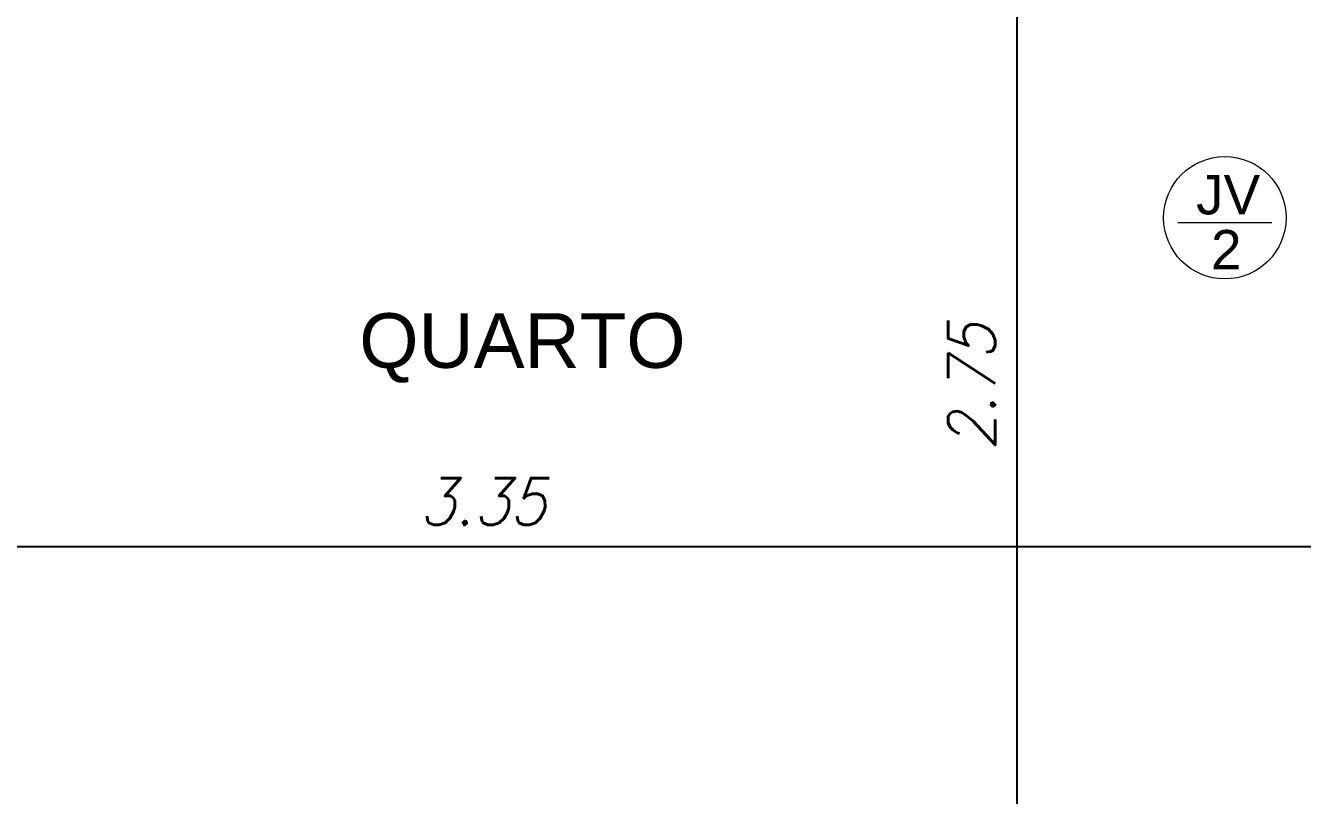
# Model space of a CAD drawing. Header units: millimetres. Extents: x 1865 to 2133, y 1062 to 1142.
# Drawn here: x 1975.073 to 1977.541, y 1086.614 to 1088.104 of the extents above; entities that cross this region are included whole.
import ezdxf

# ---------------------------------------------------------------- set-up
doc = ezdxf.new("R2010")
doc.units = ezdxf.units.MM
doc.header["$PDMODE"] = 35
for name, color, linetype, lineweight in [('Cota', 7, 'Continuous', 9), ('ESQUADRIAS', 250, 'Continuous', 9), ('texto', 7, 'Continuous', 13)]:
    doc.layers.add(name, color=color, linetype=linetype, lineweight=lineweight)
doc.styles.add('arial', font='arial.ttf')
doc.styles.add('romans15', font='romans.shx', dxfattribs={"width": 0.9, "oblique": 15})
doc.dimstyles.new('COTA_50', dxfattribs={"dimscale": 0.5, "dimtxt": 0.181, "dimasz": 0.193, "dimexe": 0.18, "dimexo": 0.15, "dimgap": 0.085, "dimtad": 1, "dimzin": 4, "dimdsep": 46, "dimtxsty": 'romans15', "dimblk1": 'OBLIQUE', "dimblk2": 'OBLIQUE', "dimsah": 1, "dimcen": 0.09, "dimclrd": 256, "dimclre": 256, "dimclrt": 256, "dimadec": 0, "dimazin": 0, "dimtfac": 1, "dimtmove": 2, "dimatfit": 3, "dimldrblk": 'NONE', "dimfxl": 1, "dimtolj": 1, "dimtzin": 1, "dimarcsym": 0})

# ---------------------------------------------------------------- blocks, each defined once
blk = doc.blocks.new('_OBLIQUE')
at = {"color": 0, "linetype": 'ByBlock'}
blk.add_line((-0.5, -0.5), (0.5, 0.5), dxfattribs=at)
blk = doc.blocks.new('*D238')
at = {"layer": 'Cota', "lineweight": -2, "transparency": 16777216}
for p, q in [((1976.7735, 1088.7793), (1977.0792, 1088.7793)), ((1976.9892, 1086.0293), (1976.9892, 1088.7793)), ((1976.6131, 1086.0293), (1977.0792, 1086.0293))]:
    blk.add_line(p, q, dxfattribs=at)
at = {"layer": 'Defpoints', "color": 0, "transparency": 16777216}
for p in [(1976.6985, 1088.7793), (1976.9892, 1088.7793), (1976.5381, 1086.0293)]:
    blk.add_point(p, dxfattribs=at)
at = {"layer": 'Cota', "lineweight": -2, "transparency": 16777216, "xscale": 0.0965, "yscale": 0.0965, "zscale": 0.0965}
for p, rotation in [((1976.9892, 1088.7793), 90), ((1976.9892, 1086.0293), 270)]:
    blk.add_blockref('_OBLIQUE', p, dxfattribs=dict(at, rotation=rotation))
at = {"layer": 'Cota', "transparency": 16777216, "insert": (1976.9015, 1087.4043), "char_height": 0.0905, "attachment_point": 5, "rotation": 90, "style": 'romans15'}
blk.add_mtext('\\A1;2.75', dxfattribs=at)
blk = doc.blocks.new('_None')
blk = doc.blocks.new('*D257')
at = {"layer": 'Cota', "lineweight": -2, "transparency": 16777216}
for p, q in [((1974.2808, 1086.8795), (1974.2808, 1087.1852)), ((1977.6308, 1086.8387), (1977.6308, 1087.1852)), ((1977.6308, 1087.0952), (1974.2808, 1087.0952))]:
    blk.add_line(p, q, dxfattribs=at)
at = {"layer": 'Defpoints', "color": 0, "transparency": 16777216}
for p in [(1974.2808, 1087.0952), (1974.2808, 1086.8045), (1977.6308, 1086.7637)]:
    blk.add_point(p, dxfattribs=at)
at = {"layer": 'Cota', "lineweight": -2, "transparency": 16777216, "xscale": 0.0965, "yscale": 0.0965, "zscale": 0.0965, "rotation": 180}
blk.add_blockref('_OBLIQUE', (1974.2808, 1087.0952), dxfattribs=at)
at = {"layer": 'Cota', "lineweight": -2, "transparency": 16777216, "xscale": 0.0965, "yscale": 0.0965, "zscale": 0.0965}
blk.add_blockref('_OBLIQUE', (1977.6308, 1087.0952), dxfattribs=at)
at = {"layer": 'Cota', "transparency": 16777216, "insert": (1975.9558, 1087.1829), "char_height": 0.0905, "attachment_point": 5, "style": 'romans15'}
blk.add_mtext('\\A1;3.35', dxfattribs=at)
blk = doc.blocks.new('*D629')
at = {"layer": 'Cota', "lineweight": -2, "transparency": 16777216}
for p, q in [((1962.8642, 1091.4446), (1962.574, 1091.2937)), ((1962.6539, 1091.3352), (1975.5039, 1066.6352)), ((1975.7142, 1066.7446), (1975.424, 1066.5937))]:
    blk.add_line(p, q, dxfattribs=at)
at = {"layer": 'Defpoints', "color": 0, "transparency": 16777216}
for p in [(1962.9308, 1091.4793), (1975.7808, 1066.7793), (1975.5039, 1066.6352)]:
    blk.add_point(p, dxfattribs=at)
at = {"layer": 'Cota', "lineweight": -2, "transparency": 16777216, "xscale": 0.0965, "yscale": 0.0965, "zscale": 0.0965}
for p, rotation in [((1962.6539, 1091.3352), 117.4853861439191), ((1975.5039, 1066.6352), 297.4853861439191)]:
    blk.add_blockref('_OBLIQUE', p, dxfattribs=dict(at, rotation=rotation))
at = {"layer": 'Cota', "transparency": 16777216, "insert": (1969.1567, 1079.0257), "char_height": 0.0905, "attachment_point": 5, "rotation": 297.4854, "style": 'romans15'}
blk.add_mtext('\\A1;27.84', dxfattribs=at)

msp = doc.modelspace()

# ---------------------------------------------------------------- linework, layer by layer
at = {"layer": 'Cota', "color": 0}
msp.add_lwpolyline([(1977.3001, 1087.7224), (1977.4814, 1087.7224)], dxfattribs=at)
msp.add_circle((1977.3908, 1087.7317), 0.1183, dxfattribs=at)
at = {"layer": 'ESQUADRIAS'}
msp.add_arc((1974.4757, 1086.1128), 0.6565, 356.1934, 90.869, dxfattribs=at)

# ---------------------------------------------------------------- texts
at = {"layer": 'texto', "color": 0, "style": 'arial'}
for s, height, p in [('JV', 0.07601, (1977.3352, 1087.7383)), ('2', 0.076, (1977.364, 1087.6321))]:
    msp.add_text(s, height=height, dxfattribs=at).set_placement(p)
at = {"layer": 'texto', "style": 'arial'}
msp.add_text('QUARTO', height=0.10557, dxfattribs=at).set_placement((1975.7177, 1087.4415))

# ---------------------------------------------------------------- dimensions: what is measured, and where the dimension line sits
at = {"layer": 'Cota'}
dim = msp.add_aligned_dim(p1=(1962.9308, 1091.4793), p2=(1975.7808, 1066.7793), distance=-0.3121, dimstyle='COTA_50', dxfattribs=at)
dim.commit()
dim.dimension.update_dxf_attribs({"geometry": '*D629', "text_midpoint": (1969.1567, 1079.0257)})
dim = msp.add_linear_dim(base=(1976.9892, 1088.7793), p1=(1976.5381, 1086.0293), p2=(1976.6985, 1088.7793), angle=270, dimstyle='COTA_50', dxfattribs=at)
dim.commit()
dim.dimension.update_dxf_attribs({"geometry": '*D238', "text_midpoint": (1976.9015, 1087.4043)})
dim = msp.add_linear_dim(base=(1974.2808, 1087.0952), p1=(1977.6308, 1086.7637), p2=(1974.2808, 1086.8045), dimstyle='COTA_50', dxfattribs=at)
dim.commit()
dim.dimension.update_dxf_attribs({"geometry": '*D257', "text_midpoint": (1975.9558, 1087.1829)})

doc.saveas('drawing.dxf')
